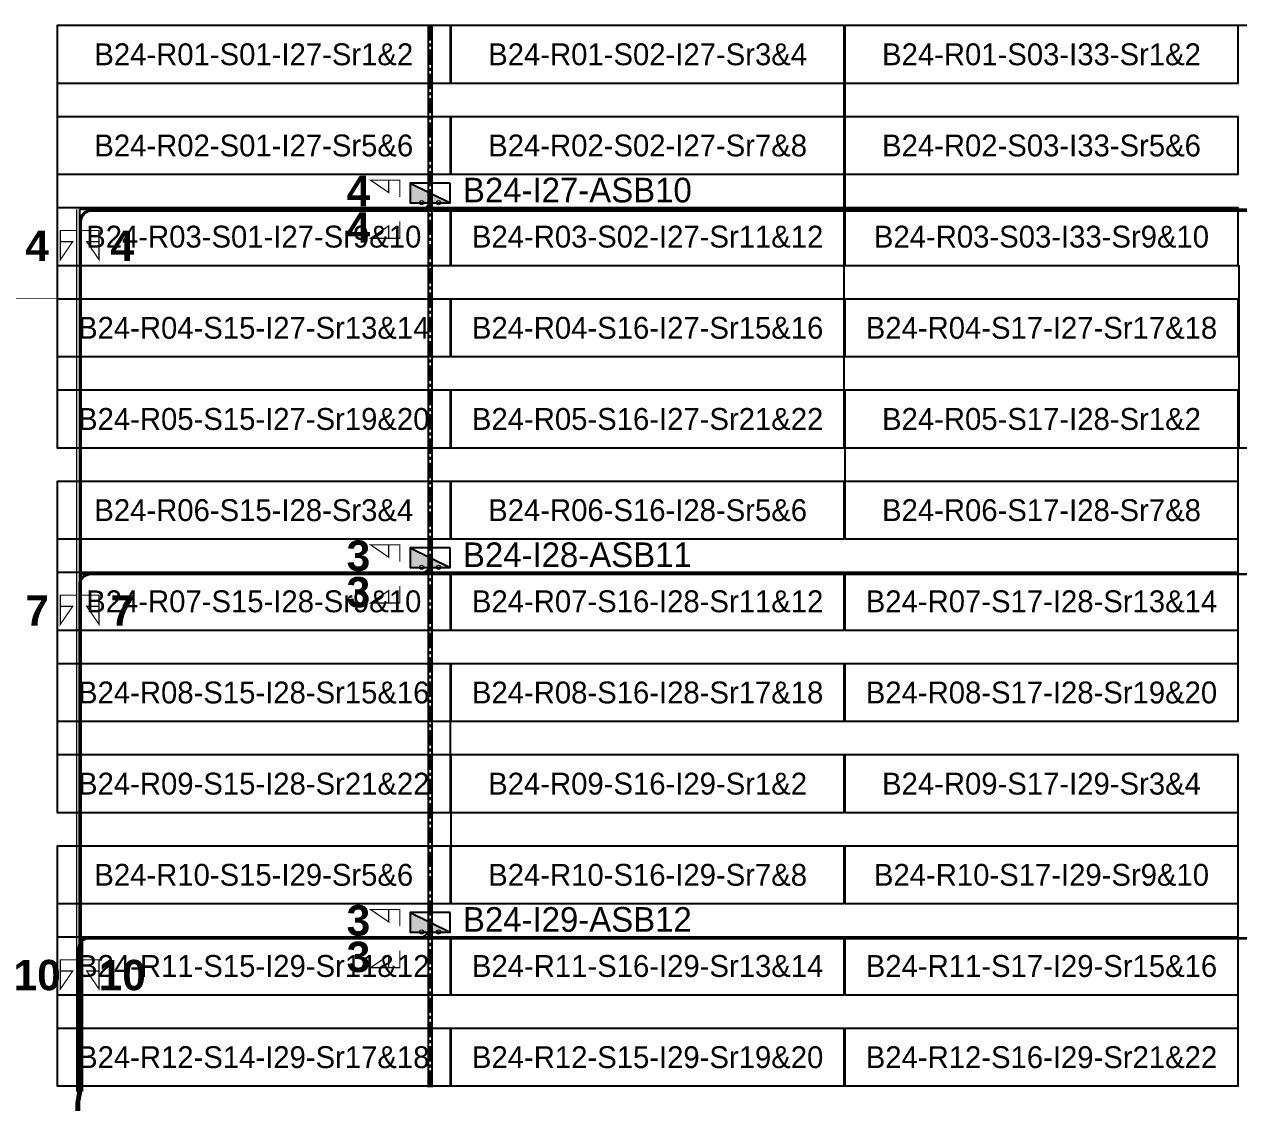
# Model space of a CAD drawing. Header units: metres. Extents: x 529718 to 530598, y 2673304 to 2673482.
# Drawn here: x 530174.1 to 530273.9, y 2673392.9 to 2673481.7 of the extents above; entities that cross this region are included whole.
import ezdxf
from ezdxf.enums import TextEntityAlignment as Align

# ---------------------------------------------------------------- set-up
doc = ezdxf.new("R2010")
doc.units = ezdxf.units.M
doc.linetypes.add('CENTER', pattern=[2, 1.25, -0.25, 0.25, -0.25])
doc.layers.add('Boundary-12.5 MW Block', color=6, linetype='Continuous', lineweight=9)
doc.layers.add('PILE', color=1, linetype='Continuous', lineweight=15)
for name, color, linetype in [('DC Trench BL-24', 40, 'Continuous'), ('E-Inverter Grouping', 2, 'Continuous'), ('Excavation', 7, 'Continuous'), ('Inverter Block-24', 7, 'Continuous'), ('LT Cable(AG) INV to LT Panel BL-24', 2, 'Continuous'), ('Messenger Wire Exc Link', 7, 'Continuous'), ('Messenger Wire-Block-24 (Master Path)', 30, 'Continuous'), ('Messenger Wire-Block-24 (MW Path)', 191, 'Continuous'), ('MMS Table Block-24', 8, 'Continuous'), ('Plan Line - DC BL-24', 40, 'Continuous'), ('Section Marking BL-24', 2, 'Continuous')]:
    doc.layers.add(name, color=color, linetype=linetype)
doc.styles.add('BoldTextStyle', font='arialbd.ttf')
doc.styles.get("Standard").update_dxf_attribs({"font": 'Adani Regular.ttf'})

# ---------------------------------------------------------------- blocks, each defined once
blk = doc.blocks.new('MMS Table (32.292 x 4.788)')
at = {"color": 0}
blk.add_lwpolyline([(0, -0.002), (0, 4.786), (32.292, 4.786), (32.292, -0.002)], close=True, dxfattribs=at)
at = {"color": 7}
blk.add_attdef('ID1', text='', height=1.8, dxfattribs=at).set_placement((16.146, 2.392), align=Align.MIDDLE_CENTER)
blk = doc.blocks.new('Inverter Block')
h = blk.add_hatch(color=0)
h.dxf.hatch_style = 1
h.paths.add_polyline_path([(-1.456, 2.269), (-1.456, 0.846), (1.456, 0.846)])
at = {"color": 0}
blk.add_lwpolyline([(1.456, 2.269), (-1.456, 2.269), (-1.456, 0.846), (1.456, 0.846)], close=True, dxfattribs=at)
blk.add_lwpolyline([(-1.456, 2.269), (1.456, 0.846)], dxfattribs=at)
at = {"layer": 'PILE'}
for centre in [(-0.613, 0.846), (0.613, 0.846)]:
    blk.add_circle(centre, 0.156, dxfattribs=at)
at = {"color": 7}
blk.add_attdef('ID', (-1.456, 3.006), '', height=1.8, dxfattribs=at)

msp = doc.modelspace()

# ---------------------------------------------------------------- linework, layer by layer
at = {"layer": 'Boundary-12.5 MW Block', "const_width": 0.05}
msp.add_lwpolyline([(529718.399, 2673459.077), (530176.787, 2673459.077), (530176.787, 2673481.577), (530468.215, 2673481.577), (530468.215, 2673354.077), (530597.783, 2673354.077), (530597.783, 2673304.289), (529755.691, 2673304.289), (529755.691, 2673394.289), (529750.791, 2673394.289), (529750.791, 2673401.789), (529718.399, 2673401.789)], close=True, dxfattribs=at)
at = {"layer": 'DC Trench BL-24', "color": 40, "const_width": 0.15}
msp.add_lwpolyline([(530207.59, 2673481.577), (530207.29, 2673481.577), (530207.29, 2673394.289), (530207.59, 2673394.289)], close=True, dxfattribs=at)
at = {"layer": 'E-Inverter Grouping'}
for points in [[(530241.471, 2673459.077), (530273.863, 2673459.077), (530273.863, 2673454.289), (530241.471, 2673454.289), (530241.471, 2673446.789), (530176.787, 2673446.789), (530176.787, 2673481.577), (530241.471, 2673481.577)], [(530306.255, 2673466.577), (530338.647, 2673466.577), (530338.647, 2673446.789), (530273.963, 2673446.789), (530273.963, 2673461.789), (530241.571, 2673461.789), (530241.571, 2673481.577), (530306.255, 2673481.577)], [(530273.863, 2673424.289), (530209.079, 2673424.289), (530209.079, 2673416.789), (530176.787, 2673416.789), (530176.787, 2673444.077), (530241.571, 2673444.077), (530241.571, 2673451.577), (530273.863, 2673451.577)], [(530273.863, 2673394.289), (530176.787, 2673394.289), (530176.787, 2673414.077), (530209.179, 2673414.077), (530209.179, 2673421.577), (530273.863, 2673421.577)]]:
    msp.add_lwpolyline(points, close=True, dxfattribs=at)
at = {"layer": 'Excavation', "const_width": 0.1}
msp.add_lwpolyline([(530167.963, 2673376.947), (530167.963, 2673380.591), (530178.465, 2673387.226), (530178.465, 2673392.972)], dxfattribs=at)
at = {"layer": 'LT Cable(AG) INV to LT Panel BL-24', "color": 5}
for points in [[(530172.476, 2673376.231), (530168.913, 2673376.231, -0.414214), (530168.013, 2673377.131), (530168.013, 2673380.068, -0.257299), (530168.432, 2673380.829), (530178.095, 2673386.933, 0.257299), (530178.515, 2673387.694), (530178.515, 2673392.888, -0.043988), (530178.529, 2673393.046), (530178.654, 2673393.754, 0.043988), (530178.668, 2673393.911), (530178.668, 2673465.487, -0.414214), (530179.568, 2673466.387), (530206.541, 2673466.387, 0.414214), (530207.441, 2673467.287), (530207.441, 2673467.69)], [(530172.476, 2673376.256), (530168.938, 2673376.256, -0.414214), (530168.038, 2673377.156), (530168.038, 2673380.054, -0.257299), (530168.457, 2673380.815), (530178.12, 2673386.92, 0.257299), (530178.54, 2673387.681), (530178.54, 2673392.886, -0.043988), (530178.554, 2673393.043), (530178.679, 2673393.752, 0.043988), (530178.693, 2673393.909), (530178.693, 2673465.462, -0.414214), (530179.593, 2673466.362), (530303.717, 2673466.362, 0.414214), (530304.617, 2673467.262), (530304.617, 2673467.69)], [(530172.476, 2673376.281), (530168.963, 2673376.281, -0.414214), (530168.063, 2673377.181), (530168.063, 2673380.04, -0.257299), (530168.482, 2673380.801), (530178.145, 2673386.906, 0.257299), (530178.565, 2673387.667), (530178.565, 2673392.884, -0.043988), (530178.579, 2673393.041), (530178.704, 2673393.749, 0.043988), (530178.718, 2673393.907), (530178.718, 2673465.437, -0.414214), (530179.618, 2673466.337), (530368.501, 2673466.337, 0.414214), (530369.401, 2673467.237), (530369.401, 2673467.69)], [(530172.476, 2673376.306), (530168.988, 2673376.306, -0.414214), (530168.088, 2673377.206), (530168.088, 2673380.026, -0.257299), (530168.507, 2673380.787), (530178.17, 2673386.892, 0.257299), (530178.59, 2673387.653), (530178.59, 2673392.882, -0.043988), (530178.604, 2673393.039), (530178.729, 2673393.747, 0.043988), (530178.743, 2673393.905), (530178.743, 2673465.412, -0.414214), (530179.643, 2673466.312), (530433.285, 2673466.312, 0.414214), (530434.185, 2673467.212), (530434.185, 2673467.69)], [(530170.535, 2673376.156), (530168.838, 2673376.156, -0.414214), (530167.938, 2673377.056), (530167.938, 2673380.109, -0.257299), (530168.357, 2673380.87), (530178.02, 2673386.975, 0.257299), (530178.44, 2673387.736), (530178.44, 2673392.895, -0.043988), (530178.454, 2673393.052), (530178.579, 2673393.76, 0.043988), (530178.593, 2673393.918), (530178.593, 2673435.562, -0.414214), (530179.493, 2673436.462), (530206.541, 2673436.462, 0.414214), (530207.441, 2673437.362), (530207.441, 2673437.69)], [(530170.535, 2673376.181), (530168.863, 2673376.181, -0.414214), (530167.963, 2673377.081), (530167.963, 2673380.095, -0.257299), (530168.382, 2673380.856), (530178.045, 2673386.961, 0.257299), (530178.465, 2673387.722), (530178.465, 2673392.893, -0.043988), (530178.479, 2673393.05), (530178.604, 2673393.758, 0.043988), (530178.618, 2673393.916), (530178.618, 2673435.537, -0.414214), (530179.518, 2673436.437), (530303.717, 2673436.437, 0.414214), (530304.617, 2673437.337), (530304.617, 2673437.69)], [(530170.535, 2673376.206), (530168.888, 2673376.206, -0.414214), (530167.988, 2673377.106), (530167.988, 2673380.081, -0.257299), (530168.407, 2673380.842), (530178.07, 2673386.947, 0.257299), (530178.49, 2673387.708), (530178.49, 2673392.89, -0.043988), (530178.504, 2673393.048), (530178.629, 2673393.756, 0.043988), (530178.643, 2673393.914), (530178.643, 2673435.512, -0.414214), (530179.543, 2673436.412), (530400.893, 2673436.412, 0.414214), (530401.793, 2673437.312), (530401.793, 2673437.69)], [(530168.466, 2673376.132, -0.318902), (530167.863, 2673376.981), (530167.863, 2673380.15, -0.257299), (530168.282, 2673380.911), (530177.945, 2673387.016, 0.257299), (530178.365, 2673387.777), (530178.365, 2673392.901, -0.043988), (530178.379, 2673393.059), (530178.504, 2673393.767, 0.043988), (530178.518, 2673393.925), (530178.518, 2673405.637, -0.414214), (530179.418, 2673406.537), (530206.541, 2673406.537, 0.414214), (530207.441, 2673407.437), (530207.441, 2673407.69)], [(530168.466, 2673376.166, -0.310774), (530167.888, 2673377.006), (530167.888, 2673380.137, -0.257299), (530168.307, 2673380.897), (530177.97, 2673387.002, 0.257299), (530178.39, 2673387.763), (530178.39, 2673392.899, -0.043988), (530178.404, 2673393.057), (530178.529, 2673393.765, 0.043988), (530178.543, 2673393.922), (530178.543, 2673405.612, -0.414214), (530179.443, 2673406.512), (530303.717, 2673406.512, 0.414214), (530304.617, 2673407.412), (530304.617, 2673407.69)], [(530170.535, 2673376.131), (530168.813, 2673376.131, -0.414214), (530167.913, 2673377.031), (530167.913, 2673380.123, -0.257299), (530168.332, 2673380.884), (530177.995, 2673386.989, 0.257299), (530178.415, 2673387.749), (530178.415, 2673392.897, -0.043988), (530178.429, 2673393.054), (530178.554, 2673393.763, 0.043988), (530178.568, 2673393.92), (530178.568, 2673405.587, -0.414214), (530179.468, 2673406.487), (530400.893, 2673406.487, 0.414214), (530401.793, 2673407.387), (530401.793, 2673407.69)]]:
    msp.add_lwpolyline(points, format="xyb", dxfattribs=at)
at = {"layer": 'Messenger Wire Exc Link'}
msp.add_lwpolyline([(530178.465, 2673392.972), (530178.618, 2673393.836)], dxfattribs=at)
at = {"layer": 'Messenger Wire-Block-24 (Master Path)'}
for points in [[(530178.618, 2673393.836), (530178.618, 2673466.437)], [(530178.618, 2673466.437), (530435.823, 2673466.437)], [(530178.618, 2673436.437), (530403.431, 2673436.437)], [(530178.618, 2673406.437), (530403.431, 2673406.437)]]:
    msp.add_lwpolyline(points, dxfattribs=at)
at = {"layer": 'Messenger Wire-Block-24 (MW Path)', "const_width": 0.1}
for points in [[(530178.368, 2673393.836), (530178.368, 2673466.437)], [(530178.618, 2673466.437), (530435.823, 2673466.437)], [(530178.618, 2673436.437), (530403.431, 2673436.437)], [(530178.618, 2673406.437), (530403.431, 2673406.437)], [(530178.868, 2673393.836), (530178.868, 2673406.437)]]:
    msp.add_lwpolyline(points, dxfattribs=at)
at = {"layer": 'Plan Line - DC BL-24', "color": 6, "linetype": 'CENTER'}
msp.add_lwpolyline([(530207.441, 2673481.577), (530207.441, 2673394.289)], dxfattribs=at)
at = {"layer": 'Section Marking BL-24', "color": 94, "lineweight": 35, "true_color": 0x00a500, "const_width": 0.1}
for points in [[(530204.941, 2673467.437), (530204.941, 2673468.827), (530202.541, 2673468.827), (530204.021, 2673467.817), (530204.021, 2673468.827)], [(530204.941, 2673465.437), (530204.941, 2673464.047), (530202.541, 2673464.047), (530204.021, 2673465.057), (530204.021, 2673464.047)], [(530178.418, 2673464.687), (530177.028, 2673464.687), (530177.028, 2673462.287), (530178.038, 2673463.767), (530177.028, 2673463.767)], [(530178.818, 2673464.687), (530180.208, 2673464.687), (530180.208, 2673462.287), (530179.198, 2673463.767), (530180.208, 2673463.767)], [(530204.941, 2673437.437), (530204.941, 2673438.827), (530202.541, 2673438.827), (530204.021, 2673437.817), (530204.021, 2673438.827)], [(530204.941, 2673435.437), (530204.941, 2673434.047), (530202.541, 2673434.047), (530204.021, 2673435.057), (530204.021, 2673434.047)], [(530178.418, 2673434.687), (530177.028, 2673434.687), (530177.028, 2673432.287), (530178.038, 2673433.767), (530177.028, 2673433.767)], [(530178.818, 2673434.687), (530180.208, 2673434.687), (530180.208, 2673432.287), (530179.198, 2673433.767), (530180.208, 2673433.767)], [(530204.941, 2673407.437), (530204.941, 2673408.827), (530202.541, 2673408.827), (530204.021, 2673407.817), (530204.021, 2673408.827)], [(530204.941, 2673405.437), (530204.941, 2673404.047), (530202.541, 2673404.047), (530204.021, 2673405.057), (530204.021, 2673404.047)], [(530178.418, 2673404.687), (530177.028, 2673404.687), (530177.028, 2673402.287), (530178.038, 2673403.767), (530177.028, 2673403.767)], [(530178.818, 2673404.687), (530180.208, 2673404.687), (530180.208, 2673402.287), (530179.198, 2673403.767), (530180.208, 2673403.767)]]:
    msp.add_lwpolyline(points, dxfattribs=at)

# ---------------------------------------------------------------- block references
at = {"layer": 'Inverter Block-24'}
ref = msp.add_blockref('Inverter Block', (530207.441, 2673466.025), dxfattribs=dict(at, xscale=1.124999999976148, yscale=1.124999999976148, zscale=1.124999999976148))
ref.add_attrib('ID', 'B24-I27-ASB10', (530210.138, 2673467), dxfattribs={"layer": '0', "color": 7, "height": 2.025})
ref = msp.add_blockref('Inverter Block', (530207.441, 2673436.025), dxfattribs=dict(at, xscale=1.124999999976148, yscale=1.124999999976148, zscale=1.124999999976148))
ref.add_attrib('ID', 'B24-I28-ASB11', (530210.138, 2673437), dxfattribs={"layer": '0', "color": 7, "height": 2.025})
ref = msp.add_blockref('Inverter Block', (530207.441, 2673406.025), dxfattribs=dict(at, xscale=1.124999999976148, yscale=1.124999999976148, zscale=1.124999999976148))
ref.add_attrib('ID', 'B24-I29-ASB12', (530210.138, 2673407), dxfattribs={"layer": '0', "color": 7, "height": 2.025})
at = {"layer": 'MMS Table Block-24'}
for p, values in [((530176.787, 2673476.791), {'ID1': 'B24-R01-S01-I27-Sr1&2'}), ((530209.179, 2673476.791), {'ID1': 'B24-R01-S02-I27-Sr3&4'}), ((530241.571, 2673476.791), {'ID1': 'B24-R01-S03-I33-Sr1&2'}), ((530176.787, 2673469.291), {'ID1': 'B24-R02-S01-I27-Sr5&6'}), ((530209.179, 2673469.291), {'ID1': 'B24-R02-S02-I27-Sr7&8'}), ((530241.571, 2673469.291), {'ID1': 'B24-R02-S03-I33-Sr5&6'}), ((530176.787, 2673461.791), {'ID1': 'B24-R03-S01-I27-Sr9&10'}), ((530209.179, 2673461.791), {'ID1': 'B24-R03-S02-I27-Sr11&12'}), ((530241.571, 2673461.791), {'ID1': 'B24-R03-S03-I33-Sr9&10'}), ((530176.787, 2673454.291), {'ID1': 'B24-R04-S15-I27-Sr13&14'}), ((530209.179, 2673454.291), {'ID1': 'B24-R04-S16-I27-Sr15&16'}), ((530241.571, 2673454.291), {'ID1': 'B24-R04-S17-I27-Sr17&18'}), ((530176.787, 2673446.791), {'ID1': 'B24-R05-S15-I27-Sr19&20'}), ((530209.179, 2673446.791), {'ID1': 'B24-R05-S16-I27-Sr21&22'}), ((530241.571, 2673446.791), {'ID1': 'B24-R05-S17-I28-Sr1&2'}), ((530176.787, 2673439.291), {'ID1': 'B24-R06-S15-I28-Sr3&4'}), ((530209.179, 2673439.291), {'ID1': 'B24-R06-S16-I28-Sr5&6'}), ((530241.571, 2673439.291), {'ID1': 'B24-R06-S17-I28-Sr7&8'}), ((530176.787, 2673431.791), {'ID1': 'B24-R07-S15-I28-Sr9&10'}), ((530209.179, 2673431.791), {'ID1': 'B24-R07-S16-I28-Sr11&12'}), ((530241.571, 2673431.791), {'ID1': 'B24-R07-S17-I28-Sr13&14'}), ((530176.787, 2673424.291), {'ID1': 'B24-R08-S15-I28-Sr15&16'}), ((530209.179, 2673424.291), {'ID1': 'B24-R08-S16-I28-Sr17&18'}), ((530241.571, 2673424.291), {'ID1': 'B24-R08-S17-I28-Sr19&20'}), ((530176.787, 2673416.791), {'ID1': 'B24-R09-S15-I28-Sr21&22'}), ((530209.179, 2673416.791), {'ID1': 'B24-R09-S16-I29-Sr1&2'}), ((530241.571, 2673416.791), {'ID1': 'B24-R09-S17-I29-Sr3&4'}), ((530176.787, 2673409.291), {'ID1': 'B24-R10-S15-I29-Sr5&6'}), ((530209.179, 2673409.291), {'ID1': 'B24-R10-S16-I29-Sr7&8'}), ((530241.571, 2673409.291), {'ID1': 'B24-R10-S17-I29-Sr9&10'}), ((530176.787, 2673401.791), {'ID1': 'B24-R11-S15-I29-Sr11&12'}), ((530209.179, 2673401.791), {'ID1': 'B24-R11-S16-I29-Sr13&14'}), ((530241.571, 2673401.791), {'ID1': 'B24-R11-S17-I29-Sr15&16'}), ((530176.787, 2673394.291), {'ID1': 'B24-R12-S14-I29-Sr17&18'}), ((530209.179, 2673394.291), {'ID1': 'B24-R12-S15-I29-Sr19&20'}), ((530241.571, 2673394.291), {'ID1': 'B24-R12-S16-I29-Sr21&22'})]:
    msp.add_blockref('MMS Table (32.292 x 4.788)', p, dxfattribs=at).add_auto_attribs(values)

# ---------------------------------------------------------------- texts
at = {"layer": 'Section Marking BL-24', "color": 94, "true_color": 0x00a500, "style": 'BoldTextStyle'}
for s, p in [('4', (530201.541, 2673467.937)), ('4', (530201.541, 2673464.937)), ('4', (530175.118, 2673463.437)), ('4', (530182.118, 2673463.437)), ('3', (530201.541, 2673437.937)), ('3', (530201.541, 2673434.937)), ('7', (530175.118, 2673433.437)), ('7', (530182.118, 2673433.437)), ('3', (530201.541, 2673407.937)), ('3', (530201.541, 2673404.937)), ('10', (530175.118, 2673403.437)), ('10', (530182.118, 2673403.437))]:
    msp.add_text(s, height=2.5, dxfattribs=at).set_placement(p, align=Align.MIDDLE_CENTER)

doc.saveas('drawing.dxf')
